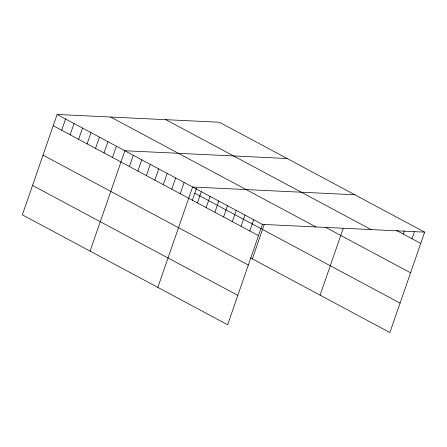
<?xml version="1.0" encoding="UTF-8"?>
<svg xmlns="http://www.w3.org/2000/svg" width="447" height="447" viewBox="0 0 447 447"><rect width="100%" height="100%" fill="white"/><g stroke="black" fill="none" stroke-linecap="round" stroke-linejoin="round"><path stroke-width="0.67" d="M424.65 232.149L219.36 122.232L57.11 114.466L22.35 214.851L227.64 324.768L262.4 224.388L424.65 232.149L389.89 332.534L250.532 257.913M61.68 130.256L65.58 119.003M70.151 134.793L74.046 123.534M78.616 139.324L82.516 128.071M87.087 143.861L90.981 132.603M95.552 148.393L99.452 137.14M104.022 152.93L107.917 141.671M112.493 157.461L116.388 146.208M90.093 251.125L124.858 150.74L287.108 158.506M129.429 166.53L133.323 155.277M137.894 171.067L141.794 159.808M146.365 175.598L150.259 164.345M154.83 180.135L158.73 168.877M163.3 184.667L167.195 173.414M171.765 189.204L175.665 177.945M180.236 193.735L184.136 182.482M157.841 287.399L192.601 187.014L354.851 194.78M192.294 200.39L196.535 188.148M197.429 202.944L201.329 191.685M206.156 207.615L210.051 196.356M214.878 212.286L218.779 201.027M223.606 216.957L227.501 205.704M232.328 221.628L236.228 210.375M241.056 226.299L244.95 215.046M249.778 230.97L253.678 219.717M252.343 258.886L264.278 224.422M320.091 295.16L343.257 228.255M403.3 234.06L404.384 230.937M412.028 238.732L414.626 231.233M396.321 230.328L420.75 243.408M165.82 119.667L371.105 229.59M325.645 227.35L410.569 272.815M110.655 117.03L315.945 226.947M57.11 114.466L262.4 224.388M194.786 193.199L400.076 303.122M53.215 125.724L258.5 235.642M43.029 155.137L248.32 265.054M32.536 185.438L237.826 295.355"/></g></svg>
